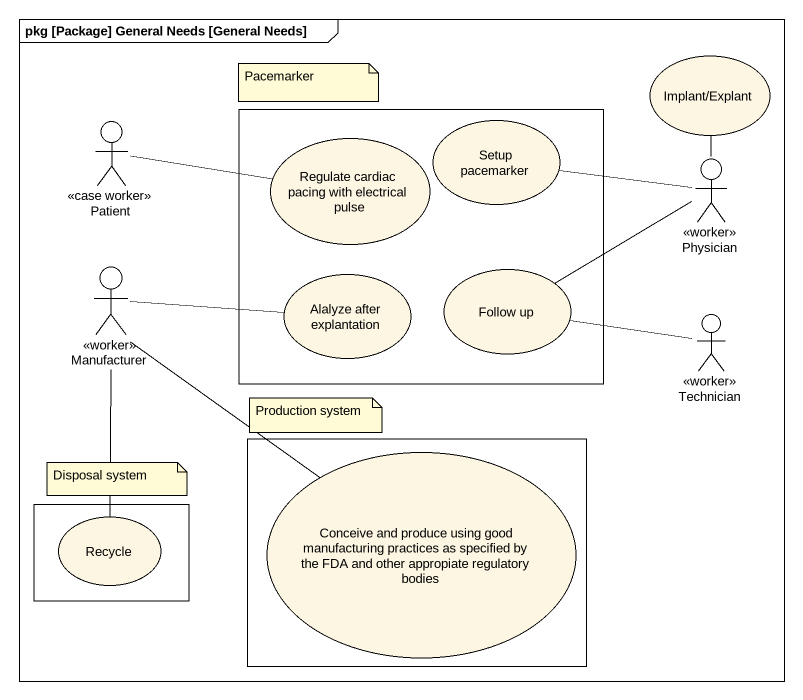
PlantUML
@startuml
mainframe pkg [Package] General Needs [General Needs]
usecase "Implant/Explant" as Implant_Explant
actor Patient <<case worker>>
rectangle " " as rectangle1 {
  usecase "Setup pacemarker" as Setup_pacemarker
  usecase "Regulate cardiac pacing with electrical pulse" as Regulate_cardiac_pacing
  usecase "Alalyze after explantation" as Alalyze_after_explantation
  usecase "Follow up" as Follow_up
}
actor Physician <<worker>>
actor Manufacturer <<worker>>
actor Technician <<worker>>
rectangle " " as rectangle2 {
  usecase "Conceive and produce using good manufacturing practices as specified by the FDA and other appropiate regulatory bodies" as Conceive_and_produce_using
}
rectangle " " as rectangle3 {
  usecase Recycle
}
Implant_Explant -- Physician
Patient -right- Regulate_cardiac_pacing
Setup_pacemarker -right- Physician
Manufacturer -right- Alalyze_after_explantation
Manufacturer -- Conceive_and_produce_using
Manufacturer -- Recycle
Follow_up -right- Physician
Technician -left- Follow_up
note as N1
  Pacemarker
end note
note as N2
  Production system
end note
note as N3
  Disposal system
end note
@enduml
